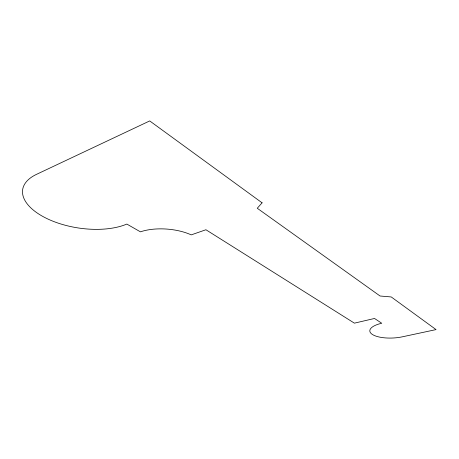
<?xml version="1.0" encoding="UTF-8"?>
<svg xmlns="http://www.w3.org/2000/svg" width="459" height="459" viewBox="0 0 459 459"><rect width="100%" height="100%" fill="white"/><g stroke="black" fill="none" stroke-linecap="round" stroke-linejoin="round"><path stroke-width="0.69" d="M262.095 202.826L257.264 208.26L380.069 296.009L391.24 296.95L436.05 329.602L402.239 336.837A22.52 8.055 -2.5 0 1 372.278 334.399A22.52 8.055 -2.5 0 1 381.75 323.251L374.533 318.466L354.4 323.153L205.925 229.747L191.237 234.876A38.734 17.562 4.7 0 0 140.425 231.835L126.839 224.072A60.559 29.428 8.8 0 1 42.98 216.539A60.559 29.428 8.8 0 1 36.531 174.351L149.714 120.929L262.095 202.826"/></g></svg>
